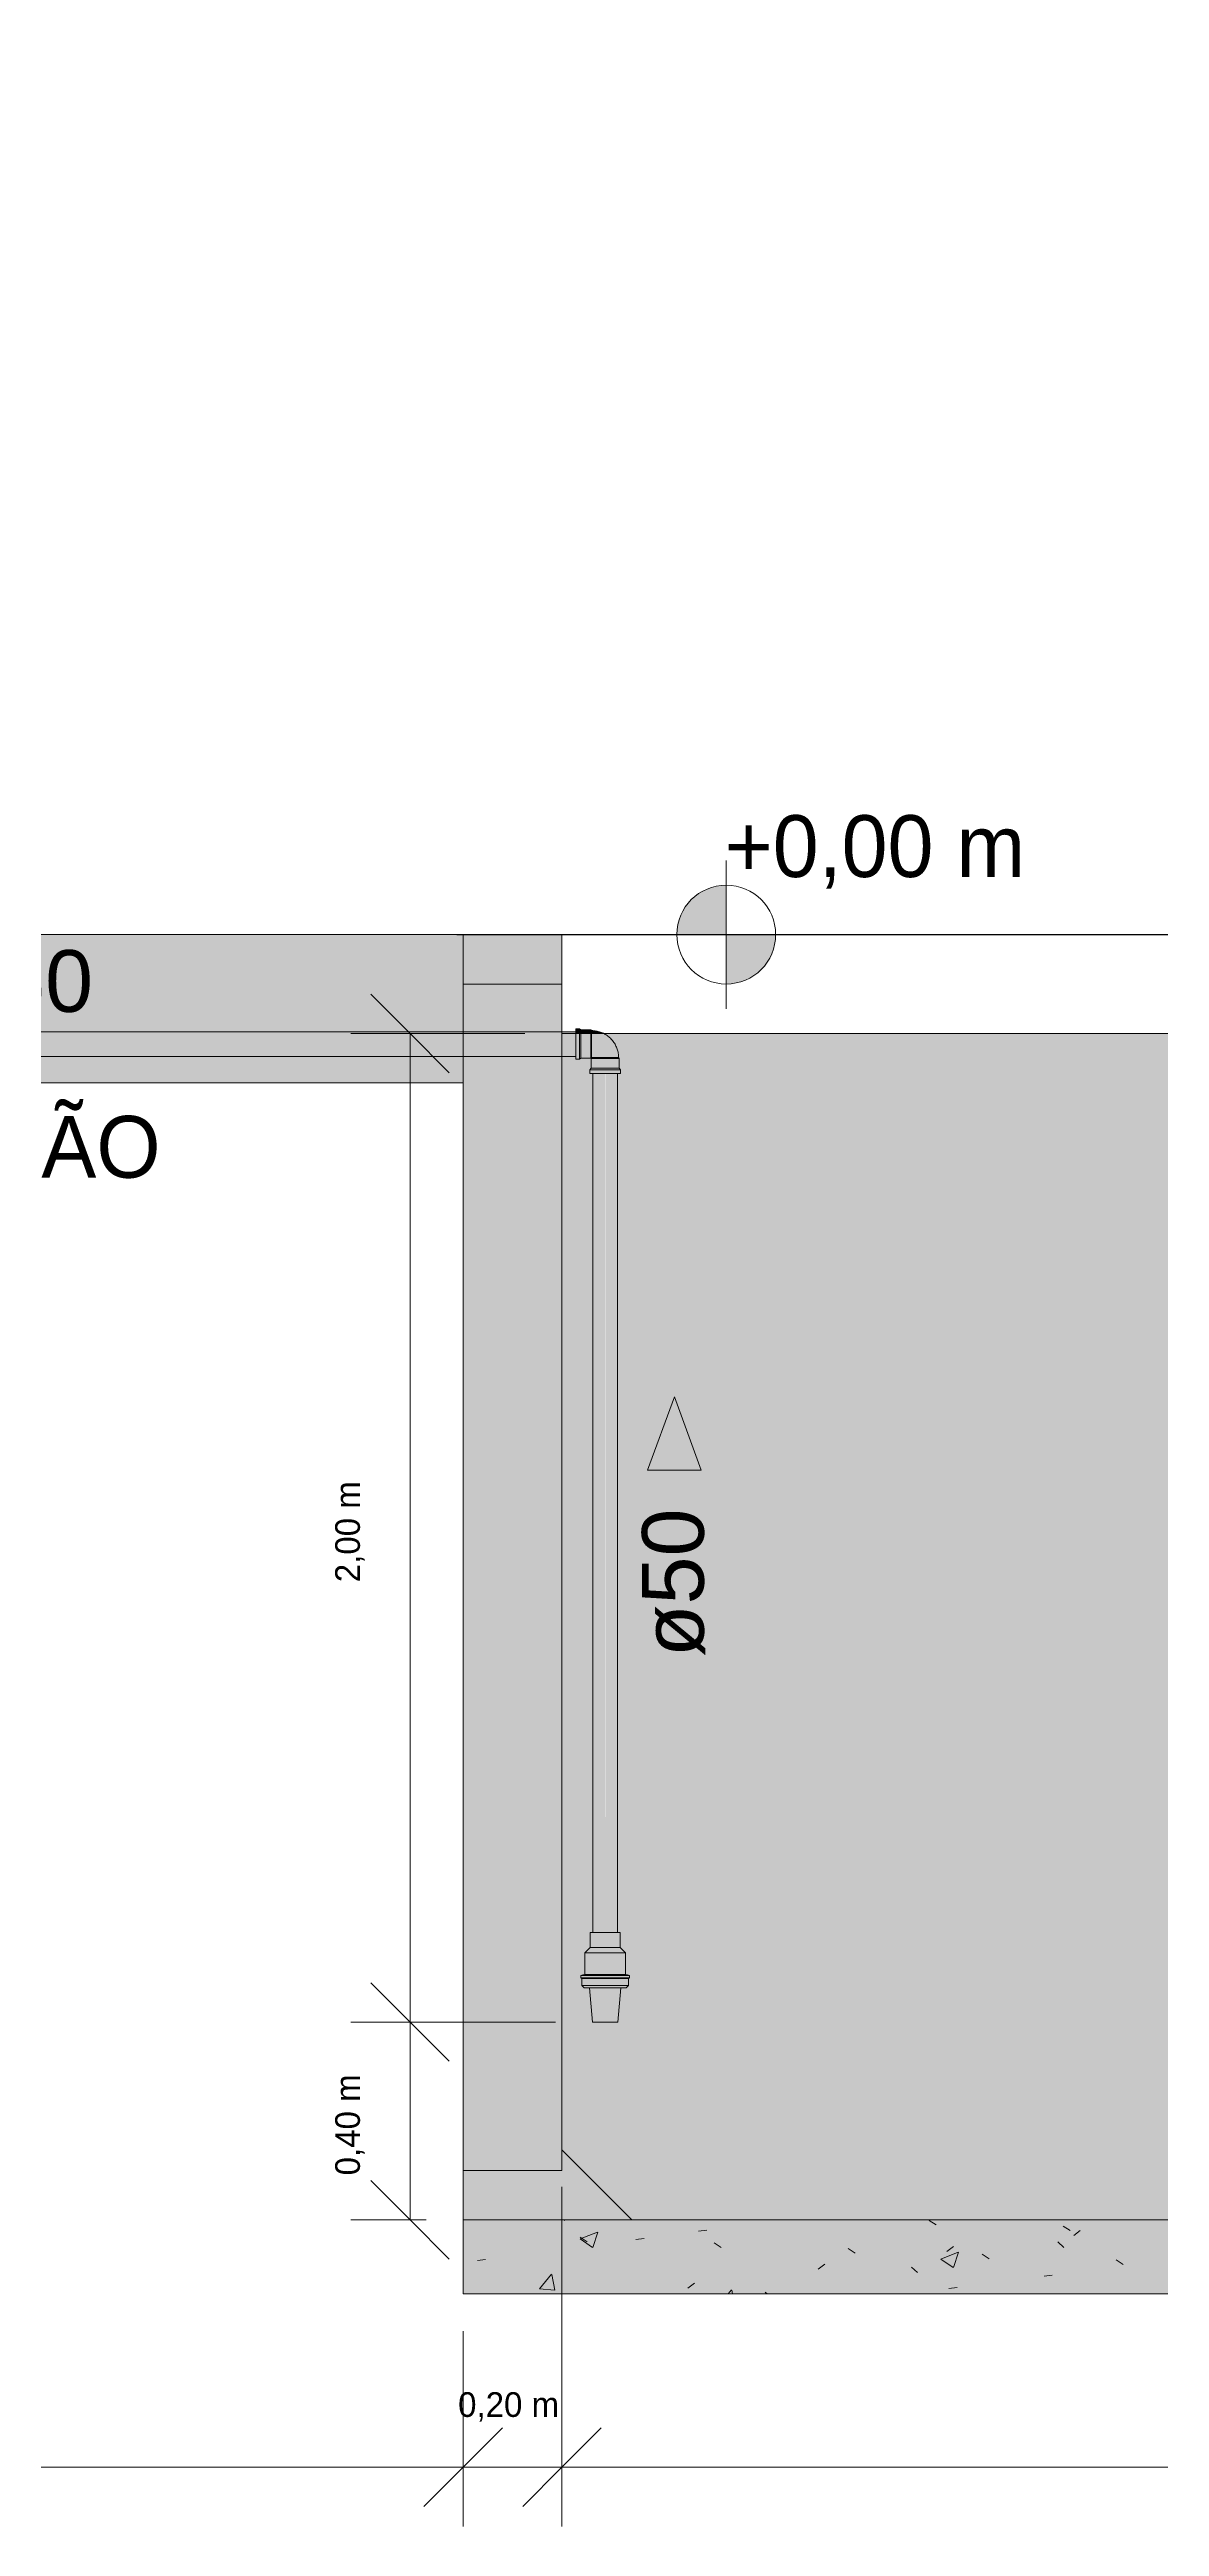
# Model space of a CAD drawing. Header units: metres. Extents: x 147 to 427, y -16 to 162.
# Drawn here: x 187.16 to 189.41, y -3.22 to 1.79 of the extents above; entities that cross this region are included whole.
import ezdxf

# ---------------------------------------------------------------- set-up
doc = ezdxf.new("R2010")
doc.units = ezdxf.units.M
doc.linetypes.add('IMPORT-Dashed _3_', pattern=[0.75, 0.5, -0.25])
for name, color, linetype, lineweight, true_color in [('1053_ARQ_BASE_MATADOURO_dwg', 7, 'Continuous', 5, 0x767676), ('A-FLOR', 7, 'Continuous', 9, 0x007f00), ('A-FLOR-PATT', 7, 'Continuous', 9, 0x007f00)]:
    doc.layers.add(name, color=color, linetype=linetype, lineweight=lineweight, true_color=true_color)
for name, color, linetype, lineweight in [('A-ANNO-DIMS', 7, 'Continuous', 5), ('A-ANNO-DIMS-50', 7, 'Continuous', 5), ('A-COTAS', 7, 'Continuous', 9), ('A-DETL', 7, 'Continuous', 5), ('A-DETL-GENF', 7, 'Continuous', 5), ('A-PAREDE', 7, 'Continuous', 30), ('A-WALL', 7, 'Continuous', 9), ('A_PROJEÇÃO', 7, 'IMPORT-Dashed _3_', 5), ('G-ANNO-DIMS', 7, 'Continuous', 5), ('G-ANNO-TEXT', 7, 'Continuous', 5), ('LISTAGEM_TEXTO', 7, 'Continuous', 5), ('P-PIPE', 7, 'Continuous', 5), ('P-PIPE-IDEN', 7, 'Continuous', 5)]:
    doc.layers.add(name, color=color, linetype=linetype, lineweight=lineweight)
doc.styles.add('Arial_25', font='arial.ttf', dxfattribs={"height": 0.125})
doc.styles.add('Century Gothic', font='GOTHIC.TTF', dxfattribs={"height": 0.05})
doc.styles.add('Century Gothic_3', font='GOTHIC.TTF', dxfattribs={"height": 0.125})
doc.dimstyles.new('Setores_1_mm', dxfattribs={"dimscale": 0.3048, "dimtxt": 0.052208, "dimasz": 0.520833, "dimexe": 0.393701, "dimexo": 0.246063, "dimgap": 0.287073, "dimtad": 1, "dimrnd": 0.01, "dimzin": 0, "dimdsep": 46, "dimtxsty": 'Century Gothic', "dimblk1": 'OBLIQUE', "dimblk2": 'OBLIQUE', "dimsah": 1, "dimcen": 0.09, "dimazin": 0, "dimtfac": 1, "dimtdec": 4, "dimtix": 1, "dimtmove": 0, "dimatfit": 3, "dimfxl": 1, "dimtvp": 1, "dimtolj": 1, "dimtzin": 0, "dimarcsym": 2})
pattern_1 = [(50, (187.6041, 2.196), (0.364365, -0.031877), [0.0381, -0.4191]), (355, (187.6041, 2.196), (-0.070485, 0.382117), [0.03048, -0.33528]), (100.451, (187.6351, 2.193), (0.293886, 0.35023), [0.03238, -0.35618]), (46.184, (187.6041, 2.297), (0.54216, -0.084084), [0.05715, -0.62865]), (96.636, (187.6501, 2.29), (0.474805, 0.494854), [0.04857, -0.53427]), (351.184, (187.6041, 2.297), (0.47481, 0.494846), [0.04572, -0.50292]), (21, (187.6551, 2.272), (0.303226, -0.204528), [0.0381, -0.4191]), (326, (187.6551, 2.272), (0.123607, 0.368379), [0.03048, -0.33528]), (71.451, (187.6811, 2.255), (0.426833, 0.163839), [0.03238, -0.35618]), (37.5, (187.60411, 2.196), (0.0061807, 0.1691082), [0.01676, -0.31445, 0.01676, -0.3236, -0.33655]), (37.5, (187.60411, 2.196), (0.0061807, 0.1691082), [-0.67158, 0.01676, -0.31979]), (7.5, (187.60411, 2.196), (0.1336414, 0.200358), [0.01676, -0.17729, 0.01676, -0.30683, -0.12827]), (7.5, (187.60411, 2.196), (0.1336414, 0.200358), [-0.51765, 0.01676, -0.11151]), (327.5, (187.49111, 2.196), (0.2711816, -0.0114606), [0.01676, -0.11024, 0.01676, -0.37948, -0.52578]), (327.5, (187.49111, 2.196), (0.2711816, -0.0114606), [-0.52324, 0.01676, -0.50902]), (317.5, (187.44011, 2.196), (0.296258, 0.050851), [0.01676, -0.14834, 0.01676, -0.24638, -0.37338]), (317.5, (187.44011, 2.196), (0.296258, 0.050851), [-0.42824, 0.01676, -0.35662])]

# ---------------------------------------------------------------- blocks, each defined once
blk = doc.blocks.new('1053_ARQ_BASE_MATADOURO_dwg_sanitario-4039603-DD')
at = {"layer": 'A_PROJEÇÃO'}
blk.add_line((150.7672, 0), (152.8672, 0), dxfattribs=at)
blk.add_line((150.7672, 0), (152.8672, 0), dxfattribs=at)
at = {"layer": 'LISTAGEM_TEXTO'}
for p, q in [((152.8672, 0), (146.9724, 0)), ((146.9724, 0), (152.8672, 0))]:
    blk.add_line(p, q, dxfattribs=at)
blk = doc.blocks.new('1053_ARQ_BASE_MATADOURO_dwg_PU-Tick-4039619-DD')
at = {"layer": 'A-COTAS'}
for p, q in [((154.2955, 0), (154.4205, 0)), ((154.3893, 0), (154.3268, 0))]:
    blk.add_line(p, q, dxfattribs=at)
blk = doc.blocks.new('1053_ARQ_BASE_MATADOURO_dwg_arq geral tgov-4039641-DD')
at = {"lineweight": 5}
blk.add_line((146.9724, 0), (157.2461, 0), dxfattribs=at)
at = {"layer": 'A-COTAS'}
for p, q in [((146.9724, 0), (152.8047, 0)), ((154.2955, 0), (146.9724, 0)), ((154.1445, 0), (146.9724, 0)), ((152.9297, 0), (156.7341, 0))]:
    blk.add_line(p, q, dxfattribs=at)
at = {"layer": 'A-PAREDE'}
blk.add_line((152.7223, 0), (156.7223, 0), dxfattribs=at)
at = {"layer": 'A_PROJEÇÃO'}
blk.add_line((152.7223, 0), (156.7223, 0), dxfattribs=at)
for name, p in [('1053_ARQ_BASE_MATADOURO_dwg_sanitario-4039603-DD', (0, 0)), ('1053_ARQ_BASE_MATADOURO_dwg_PU-Tick-4039619-DD', (-1.4908, 0))]:
    blk.add_blockref(name, p)
at = {"extrusion": (0, 0, -1)}
blk.add_blockref('1053_ARQ_BASE_MATADOURO_dwg_PU-Tick-4039619-DD', (-307.2252, 0), dxfattribs=at)
blk = doc.blocks.new('1053_ARQ_BASE_MATADOURO_dwg-3625622-DD')
blk.add_blockref('1053_ARQ_BASE_MATADOURO_dwg_arq geral tgov-4039641-DD', (0, 0))
blk = doc.blocks.new('AF_Valvula Pe com Crivo - Soldável - 50 mm-3961919-DD')
at = {"layer": 'P-PIPE'}
for p, q in [((152.9918, -2.0493), (152.9813, -2.0598)), ((152.9918, -2.0189), (152.9918, -2.0493)), ((153.0528, -2.0189), (152.9918, -2.0189)), ((152.9918, -2.0493), (153.0528, -2.0493)), ((153.0528, -2.0493), (153.0528, -2.0189)), ((153.0633, -2.0598), (153.0528, -2.0493)), ((152.9813, -2.1037), (152.9773, -2.1047)), ((152.9813, -2.0598), (152.9813, -2.1037)), ((153.0633, -2.0598), (152.9813, -2.0598)), ((153.0633, -2.1037), (152.9813, -2.1037)), ((153.0633, -2.1037), (153.0633, -2.0598)), ((153.0673, -2.1047), (153.0633, -2.1037)), ((152.9773, -2.1047), (152.9733, -2.1059)), ((152.9733, -2.1059), (152.9733, -2.1103)), ((152.9733, -2.1059), (153.0714, -2.1059)), ((152.9733, -2.1103), (152.9751, -2.1121)), ((153.0714, -2.1103), (152.9733, -2.1103)), ((152.9751, -2.1121), (152.9751, -2.1263)), ((153.0696, -2.1121), (152.9751, -2.1121)), ((152.9751, -2.1263), (152.9797, -2.131)), ((153.0696, -2.1263), (152.9751, -2.1263)), ((153.0673, -2.1047), (152.9773, -2.1047)), ((152.9797, -2.131), (152.9921, -2.131)), ((152.9907, -2.131), (152.9965, -2.2)), ((152.9922, -2.131), (153.0649, -2.131)), ((153.0481, -2.2), (153.054, -2.131)), ((153.0649, -2.131), (153.0696, -2.1263)), ((153.0714, -2.1059), (153.0673, -2.1047)), ((153.0696, -2.1121), (153.0714, -2.1103)), ((153.0696, -2.1263), (153.0696, -2.1121)), ((153.0714, -2.1103), (153.0714, -2.1059)), ((152.9965, -2.2), (153.0481, -2.2))]:
    blk.add_line(p, q, dxfattribs=at)
blk = doc.blocks.new('Joelho 45_90 - Agua Fria_Soldavel - MEP - Tigre - Standard-V81-DD')
at = {"layer": 'P-PIPE', "true_color": 0x69503c}
for points in [[(152.9627, -0.2), (152.9702, -0.1995), (152.9702, -0.1908), (152.9627, -0.1908), (152.9627, -0.1998)], [(152.9732, -0.2), (152.9729, -0.1926), (152.9702, -0.1908), (152.9702, -0.2), (152.9714, -0.2)], [(152.9732, -0.2), (152.9932, -0.1998), (152.9932, -0.1929), (152.9732, -0.1929), (152.9732, -0.1998)], [(152.9949, -0.2), (152.9944, -0.1939), (152.9932, -0.1929), (152.9932, -0.2), (152.9942, -0.2)], [(153.0166, -0.2), (153.0174, -0.1995), (153.0141, -0.198), (153.0077, -0.1967), (152.9996, -0.1953), (152.9949, -0.1946), (152.9949, -0.2), (153.0164, -0.2)]]:
    blk.add_hatch(color=27, dxfattribs=at).paths.add_polyline_path(points)
at = {"layer": 'P-PIPE'}
for p, q in [((152.9702, -0.1908), (152.9627, -0.1908)), ((152.9627, -0.1908), (152.9627, -0.2523)), ((152.9732, -0.1929), (152.9702, -0.1908)), ((152.9702, -0.1908), (152.9702, -0.2523)), ((152.9932, -0.1929), (152.9732, -0.1929)), ((152.9732, -0.1929), (152.9732, -0.2502)), ((152.9932, -0.1929), (152.9932, -0.2502)), ((152.9949, -0.1944), (152.9932, -0.1929)), ((152.9932, -0.2502), (152.9932, -0.1929)), ((152.9949, -0.2487), (152.9949, -0.1944)), ((152.9949, -0.1944), (152.9949, -0.2487)), ((152.9702, -0.2523), (152.9732, -0.2502)), ((152.9732, -0.2502), (152.9932, -0.2502)), ((152.9932, -0.2502), (152.9949, -0.2487)), ((152.9952, -0.2489), (152.9937, -0.2506)), ((153.0495, -0.2489), (152.9952, -0.2489)), ((152.9952, -0.2489), (153.0495, -0.2489)), ((153.051, -0.2506), (153.0495, -0.2489)), ((152.9627, -0.2523), (152.9702, -0.2523)), ((152.9937, -0.2706), (152.9916, -0.2736)), ((152.9916, -0.2736), (152.9916, -0.2811)), ((153.0531, -0.2736), (152.9916, -0.2736)), ((152.9916, -0.2811), (153.0531, -0.2811)), ((152.9937, -0.2506), (153.051, -0.2506)), ((152.9937, -0.2506), (152.9937, -0.2706)), ((153.051, -0.2506), (152.9937, -0.2506)), ((153.051, -0.2706), (152.9937, -0.2706)), ((153.051, -0.2706), (153.051, -0.2506)), ((153.0531, -0.2736), (153.051, -0.2706)), ((153.0531, -0.2811), (153.0531, -0.2736))]:
    blk.add_line(p, q, dxfattribs=at)
at = {"layer": 'P-PIPE', "flags": 128}
for points in [[(153.0495, -0.2489), (153.0494, -0.2467), (153.0493, -0.2445), (153.0491, -0.2424), (153.0488, -0.2402), (153.0484, -0.2381), (153.0479, -0.2359), (153.0474, -0.2338), (153.0467, -0.2317), (153.046, -0.2297), (153.0452, -0.2277), (153.0443, -0.2257), (153.0433, -0.2237), (153.0423, -0.2218), (153.0412, -0.2199), (153.04, -0.2181), (153.0387, -0.2163), (153.0374, -0.2146), (153.036, -0.2129), (153.0345, -0.2113), (153.0329, -0.2098), (153.0313, -0.2083), (153.0297, -0.2069), (153.028, -0.2055), (153.0262, -0.2042), (153.0244, -0.203), (153.0226, -0.2019), (153.0207, -0.2008), (153.0187, -0.1998), (153.0167, -0.1989), (153.0147, -0.1981), (153.0127, -0.1973), (153.0106, -0.1966), (153.0085, -0.1961), (153.0064, -0.1956), (153.0042, -0.1951), (153.0021, -0.1948), (152.9999, -0.1946), (152.9977, -0.1944), (152.9955, -0.1944), (152.9949, -0.1944)], [(152.9949, -0.2487), (152.9949, -0.2487), (152.995, -0.2487), (152.995, -0.2487), (152.995, -0.2487), (152.995, -0.2487), (152.995, -0.2487), (152.995, -0.2487), (152.995, -0.2487), (152.995, -0.2487), (152.995, -0.2487), (152.995, -0.2487), (152.9951, -0.2487), (152.9951, -0.2487), (152.9951, -0.2487), (152.9951, -0.2487), (152.9951, -0.2487), (152.9951, -0.2487), (152.9951, -0.2487), (152.9951, -0.2487), (152.9951, -0.2487), (152.9951, -0.2487), (152.9951, -0.2487), (152.9951, -0.2487), (152.9951, -0.2488), (152.9951, -0.2488), (152.9952, -0.2488), (152.9952, -0.2488), (152.9952, -0.2488), (152.9952, -0.2488), (152.9952, -0.2488), (152.9952, -0.2488), (152.9952, -0.2488), (152.9952, -0.2488), (152.9952, -0.2488), (152.9952, -0.2489), (152.9952, -0.2489), (152.9952, -0.2489), (152.9952, -0.2489), (152.9952, -0.2489), (152.9952, -0.2489)]]:
    blk.add_lwpolyline(points, dxfattribs=at)
blk = doc.blocks.new('Elevações de ponto - Padrão-77235-DD')
at = {"layer": 'G-ANNO-DIMS', "true_color": 0xff0000}
h = blk.add_hatch(color=1, dxfattribs=at)
edge = h.paths.add_edge_path()
edge.add_line((153.2675, 0), (153.1675, 0))
edge.add_arc((153.2675, 0), 0.1, 90, 180, ccw=False)
edge.add_line((153.2675, 0.1), (153.2675, 0))
h = blk.add_hatch(color=1, dxfattribs=at)
edge = h.paths.add_edge_path()
edge.add_line((153.2675, 0), (153.3675, 0))
edge.add_arc((153.2675, 0), 0.1, -90, 0, ccw=False)
edge.add_line((153.2675, -0.1), (153.2675, 0))
at = {"layer": 'G-ANNO-DIMS'}
for p, q in [((153.2675, -0.15), (153.2675, 0.15)), ((153.1175, 0), (153.9675, 0))]:
    blk.add_line(p, q, dxfattribs=at)
blk.add_circle((153.2675, 0), 0.1, dxfattribs=at)
blk = doc.blocks.new('DIMBLOCK50-DD')
at = {"layer": 'A-ANNO-DIMS-50', "lineweight": 25}
for p, q in [((187.8946, -0.2), (187.8152, -0.1206)), ((187.8946, -0.2), (187.974, -0.2794)), ((187.8946, -2.2), (187.8152, -2.1206)), ((187.8946, -2.2), (187.974, -2.2794))]:
    blk.add_line(p, q, dxfattribs=at)
at = {"layer": 'A-ANNO-DIMS-50'}
for p, q in [((187.8946, -0.2), (187.7746, -0.2)), ((187.8946, -0.2), (187.8946, -2.2)), ((187.8946, -0.2), (188.127, -0.2)), ((187.8946, -2.2), (187.7746, -2.2)), ((187.8946, -2.2), (188.1887, -2.2))]:
    blk.add_line(p, q, dxfattribs=at)
at = {"layer": 'A-ANNO-DIMS-50', "color": 0, "insert": (187.743, -1.3102), "char_height": 0.05, "width": 0.264523, "attachment_point": 1, "rotation": 90, "line_spacing_factor": 0.984502, "style": 'Century Gothic'}
blk.add_mtext('2,00 m', dxfattribs=at)
blk = doc.blocks.new('_Oblique')
at = {"color": 0, "linetype": 'ByBlock', "lineweight": -2}
blk.add_line((-0.5, -0.5), (0.5, 0.5), dxfattribs=at)
blk = doc.blocks.new('DIMBLOCK51-DD')
at = {"layer": 'A-ANNO-DIMS-50', "lineweight": 25}
for p, q in [((187.8946, -2.2), (187.8152, -2.1206)), ((187.8946, -2.2), (187.974, -2.2794)), ((187.8946, -2.6), (187.8152, -2.5206)), ((187.8946, -2.6), (187.974, -2.6794))]:
    blk.add_line(p, q, dxfattribs=at)
at = {"layer": 'A-ANNO-DIMS-50'}
for p, q in [((187.8946, -2.2), (187.7746, -2.2)), ((187.8946, -2.2), (187.8946, -2.6)), ((187.8946, -2.2), (188.1887, -2.2)), ((187.8946, -2.6), (187.7746, -2.6)), ((187.8946, -2.6), (187.927, -2.6))]:
    blk.add_line(p, q, dxfattribs=at)
at = {"layer": 'A-ANNO-DIMS-50', "color": 0, "insert": (187.743, -2.5102), "char_height": 0.05, "width": 0.264523, "attachment_point": 1, "rotation": 90, "line_spacing_factor": 0.984502, "style": 'Century Gothic'}
blk.add_mtext('0,40 m', dxfattribs=at)
blk = doc.blocks.new('Anotacao_Tuboseta - Fluxo 1-2612753-DD')
at = {"layer": 'P-PIPE-IDEN'}
blk.add_hatch(color=256, dxfattribs=at).paths.add_polyline_path([(153.2166, -1.0835), (153.1084, -1.0835), (153.1625, -0.9349)])
for p, q in [((153.1625, -0.9349), (153.1084, -1.0835)), ((153.2166, -1.0835), (153.1625, -0.9349)), ((153.1084, -1.0835), (153.2166, -1.0835))]:
    blk.add_line(p, q, dxfattribs=at)
blk = doc.blocks.new('DIMBLOCK53-DD')
at = {"layer": 'A-ANNO-DIMS-50'}
for p, q in [((188.202, -3.1004), (188.202, -2.5336)), ((188.002, -3.1004), (188.002, -2.825)), ((188.002, -3.1004), (188.202, -3.1004)), ((188.002, -3.1004), (188.002, -3.2204)), ((188.202, -3.1004), (188.202, -3.2204))]:
    blk.add_line(p, q, dxfattribs=at)
at = {"layer": 'A-ANNO-DIMS-50', "lineweight": 25}
for p, q in [((188.002, -3.1004), (188.0814, -3.021)), ((188.202, -3.1004), (188.2814, -3.021)), ((188.002, -3.1004), (187.9226, -3.1798)), ((188.202, -3.1004), (188.1226, -3.1798))]:
    blk.add_line(p, q, dxfattribs=at)
at = {"layer": 'A-ANNO-DIMS-50', "color": 0, "insert": (187.9918, -2.9488), "char_height": 0.05, "width": 0.264523, "attachment_point": 1, "line_spacing_factor": 0.984502, "style": 'Century Gothic'}
blk.add_mtext('0,20 m', dxfattribs=at)
blk = doc.blocks.new('DIMBLOCK54-DD')
at = {"layer": 'A-ANNO-DIMS-50'}
for p, q in [((188.202, -3.1004), (188.202, -2.5336)), ((191.802, -3.1004), (191.802, -2.5336)), ((188.202, -3.1004), (191.802, -3.1004)), ((188.202, -3.1004), (188.202, -3.2204)), ((191.802, -3.1004), (191.802, -3.2204))]:
    blk.add_line(p, q, dxfattribs=at)
at = {"layer": 'A-ANNO-DIMS-50', "lineweight": 25}
for p, q in [((188.202, -3.1004), (188.2814, -3.021)), ((191.802, -3.1004), (191.8814, -3.021)), ((188.202, -3.1004), (188.1226, -3.1798)), ((191.802, -3.1004), (191.7226, -3.1798))]:
    blk.add_line(p, q, dxfattribs=at)
at = {"layer": 'A-ANNO-DIMS-50', "color": 0, "insert": (189.8918, -2.9488), "char_height": 0.05, "width": 0.264523, "attachment_point": 1, "line_spacing_factor": 0.984502, "style": 'Century Gothic'}
blk.add_mtext('3,60 m', dxfattribs=at)
blk = doc.blocks.new('DIMBLOCK72-DD')
at = {"layer": 'A-ANNO-DIMS-50'}
for p, q in [((185.9224, -3.1004), (185.9224, -0.075)), ((188.002, -3.1004), (188.002, -2.825)), ((185.9224, -3.1004), (188.002, -3.1004)), ((185.9224, -3.1004), (185.9224, -3.2204)), ((188.002, -3.1004), (188.002, -3.2204))]:
    blk.add_line(p, q, dxfattribs=at)
at = {"layer": 'A-ANNO-DIMS-50', "lineweight": 25}
for p, q in [((185.9224, -3.1004), (186.0017, -3.021)), ((188.002, -3.1004), (188.0814, -3.021)), ((185.9224, -3.1004), (185.843, -3.1798)), ((188.002, -3.1004), (187.9226, -3.1798))]:
    blk.add_line(p, q, dxfattribs=at)
at = {"layer": 'A-ANNO-DIMS-50', "color": 0, "insert": (186.852, -2.9488), "char_height": 0.05, "width": 0.264523, "attachment_point": 1, "line_spacing_factor": 0.984502, "style": 'Century Gothic'}
blk.add_mtext('2,08 m', dxfattribs=at)

msp = doc.modelspace()

# ---------------------------------------------------------------- hatches: boundary and pattern name
at = {"layer": 'A-DETL-GENF', "true_color": 0x808080}
h = msp.add_hatch(dxfattribs=at)
h.set_pattern_fill('FP_3', color=8, style=0, pattern_type=2)
h.set_pattern_definition(pattern_1)
h.paths.add_polyline_path([(188.0185, -2.6), (188.3434, -2.6), (188.202, -2.4586), (188.202, -2.5), (188.002, -2.5), (188.002, -2.6)])
h.paths.add_polyline_path([(191.8991, -2.6), (192.002, -2.6), (192.002, -2.5), (191.802, -2.5), (191.802, -2.4586), (191.6606, -2.6), (191.802, -2.6)])
h.paths.add_polyline_path([(182.7224, 0), (182.9224, 0), (182.9224, 3.45), (182.7224, 3.45), (182.7224, 0.834)])
h.paths.add_polyline_path([(185.7224, 0), (185.9156, 0), (185.9156, 0.1345), (185.9098, 0.1345), (185.9098, 0.142), (185.9119, 0.145), (185.9123, 0.1655), (185.9134, 0.1667), (185.9139, 0.1672), (185.9132, 0.1672), (185.9127, 0.1665), (185.9115, 0.1655), (185.8911, 0.1652), (185.8885, 0.1634), (185.881, 0.1634), (185.881, 0.1691), (185.7224, 0.1691)])
h.paths.add_polyline_path([(185.8756, 0.2191), (185.881, 0.2191), (185.881, 0.2249), (185.8885, 0.2249), (185.8915, 0.2228), (185.9115, 0.2228), (185.9132, 0.2213), (185.9224, 0.2199), (185.9224, 3.5557), (185.7224, 3.5557), (185.7224, 3.55), (185.9098, 3.55), (185.9098, 3.45), (185.7224, 3.45), (185.7224, 0.2191), (185.8513, 0.2191)])
h.paths.add_polyline_path([(182.9192, 3.55), (182.9224, 3.55), (182.9224, 4.75), (182.7224, 4.75), (182.7224, 3.55), (182.916, 3.55)])
h.paths.add_polyline_path([(185.7711, 3.6057), (185.9224, 3.6057), (185.9224, 4.75), (185.7224, 4.75), (185.7224, 3.6057), (185.7323, 3.6057)])
h.paths.add_polyline_path([(182.9224, 4.9), (183.0138, 4.9), (182.8724, 5.0414), (182.8724, 4.9), (182.8966, 4.9)])
h.paths.add_polyline_path([(185.631, 4.9), (185.7724, 4.9), (185.7724, 5.0414), (185.7224, 4.9914)])
h.paths.add_polyline_path([(185.916, 6.5), (185.9224, 6.5), (185.9224, 6.6), (185.9098, 6.6), (185.9098, 6.5), (185.9128, 6.5)])
h = msp.add_hatch(dxfattribs=at)
h.set_pattern_fill('FP_3', color=8, style=0, pattern_type=2)
h.set_pattern_definition(pattern_1)
h.paths.add_polyline_path([(188.002, -2.5), (188.202, -2.5), (188.202, -0.2465), (188.002, -0.2465), (188.002, -2.4586)])
h.paths.add_polyline_path([(192.002, -2.5), (192.002, -0.1), (191.802, -0.1), (191.802, -2.5), (191.8304, -2.5)])
h.paths.add_polyline_path([(188.202, -0.1965), (188.202, -0.1), (188.002, -0.1), (188.002, -0.1965), (188.179, -0.1965)])
h.paths.add_polyline_path([(182.8709, 4.9), (182.8709, 6.325), (182.7224, 6.325), (182.7224, 4.9), (182.8303, 4.9)])
h.paths.add_polyline_path([(185.9224, 4.9), (185.9224, 6.2717), (185.9197, 6.2714), (185.9173, 6.2697), (185.9098, 6.2697), (185.9098, 6.275), (185.7739, 6.275), (185.7739, 4.9), (185.8144, 4.9)])
h.paths.add_polyline_path([(185.9049, 6.325), (185.9098, 6.325), (185.9098, 6.3308), (185.9182, 6.3297), (185.9203, 6.3282), (185.9224, 6.3287), (185.9224, 6.5), (185.7739, 6.4999), (185.7739, 6.325), (185.9031, 6.325)])
h.paths.add_polyline_path([(182.744, 6.375), (182.8709, 6.375), (182.8709, 6.5), (182.7224, 6.5), (182.7224, 6.375), (182.7367, 6.375)])
h = msp.add_hatch(dxfattribs=at)
h.set_pattern_fill('FP_3', color=8, style=0, pattern_type=2)
h.set_pattern_definition(pattern_1)
h.paths.add_polyline_path([(188.6606, -2.75), (192.002, -2.75), (192.002, -2.6), (188.002, -2.6), (188.002, -2.75), (188.3434, -2.75)])
h.paths.add_polyline_path([(183.925, 4.75), (183.9848, 4.75), (183.9848, 4.9), (182.7224, 4.9), (182.7224, 4.75), (183.8448, 4.75)])
h.paths.add_polyline_path([(184.0448, 4.75), (184.2848, 4.75), (184.2848, 4.9), (184.0348, 4.9), (184.0348, 4.75), (184.0376, 4.75)])
h.paths.add_polyline_path([(184.3654, 4.75), (184.5848, 4.75), (184.5848, 4.9), (184.3348, 4.9), (184.3348, 4.75), (184.3648, 4.75)])
h.paths.add_polyline_path([(184.6434, 4.75), (185.4359, 4.75), (185.4359, 4.9), (184.6348, 4.9), (184.6348, 4.75), (184.6376, 4.75)])
h.paths.add_polyline_path([(185.5303, 4.75), (185.9224, 4.75), (185.9224, 4.9), (185.4859, 4.9), (185.4859, 4.75), (185.5244, 4.75)])
at = {"layer": 'A-DETL-GENF', "true_color": 0xbfdfff}
h = msp.add_hatch(color=254, dxfattribs=at)
h.paths.add_polyline_path([(188.3292, -2.1037), (188.3292, -2.104), (188.3305, -2.1042)])
h.paths.add_polyline_path([(188.3305, -2.1037), (188.3313, -2.1042), (188.3313, -2.104)])
h.paths.add_polyline_path([(191.6606, -2.6), (191.802, -2.4586), (191.802, -0.2), (188.2858, -0.2004), (188.3006, -0.2103), (188.3077, -0.2207), (188.3106, -0.2252), (188.3129, -0.2297), (188.3143, -0.2362), (188.3157, -0.2442), (188.3172, -0.2496), (188.3181, -0.2506), (188.3183, -0.271), (188.3202, -0.2736), (188.3202, -0.2811), (188.3145, -0.2811), (188.3145, -2.0189), (188.3199, -2.0189), (188.3199, -2.0493), (188.3305, -2.0598), (188.3305, -2.1037), (188.3385, -2.1059), (188.3385, -2.1103), (188.3367, -2.1121), (188.3367, -2.1263), (188.332, -2.131), (188.3211, -2.131), (188.3152, -2.2), (188.2637, -2.2), (188.2578, -2.131), (188.2469, -2.131), (188.2422, -2.1263), (188.2422, -2.1121), (188.2404, -2.1103), (188.2404, -2.1059), (188.2485, -2.1037), (188.2485, -2.0598), (188.259, -2.0493), (188.2592, -2.0189), (188.2645, -2.0189), (188.2645, -0.2811), (188.2587, -0.2811), (188.2593, -0.2728), (188.2608, -0.2706), (188.2612, -0.2502), (188.2625, -0.2489), (188.2632, -0.2489), (188.2621, -0.2477), (188.2618, -0.2489), (188.2604, -0.2502), (188.24, -0.2504), (188.2374, -0.2523), (188.2299, -0.2523), (188.2299, -0.2465), (188.202, -0.2465), (188.202, -2.4586), (188.3434, -2.6), (189.9448, -2.6)])
h = msp.add_hatch(color=254, dxfattribs=at)
h.paths.add_polyline_path([(188.2671, -2.2), (188.3152, -2.2), (188.3211, -2.131), (188.332, -2.131), (188.3367, -2.1263), (188.337, -2.1118), (188.3385, -2.1103), (188.3385, -2.1059), (188.3305, -2.1037), (188.3305, -2.0598), (188.3199, -2.0493), (188.3199, -2.0189), (188.259, -2.0189), (188.259, -2.0493), (188.2485, -2.0598), (188.2485, -2.1037), (188.2404, -2.1059), (188.2404, -2.1103), (188.2422, -2.1121), (188.2422, -2.1263), (188.2469, -2.131), (188.2578, -2.131), (188.2637, -2.2), (188.2645, -2.2)])
h.paths.add_polyline_path([(188.3033, -2.1037), (188.3033, -2.1037), (188.3033, -2.1003)])
h.paths.add_polyline_path([(188.2299, -0.2369), (188.2299, -0.2369), (188.2314, -0.2358)])
h.paths.add_polyline_path([(188.2592, -0.2811), (188.3202, -0.2811), (188.3196, -0.2728), (188.3181, -0.2706), (188.3181, -0.2506), (188.3164, -0.248), (188.312, -0.2274), (188.3065, -0.2182), (188.3054, -0.2165), (188.2994, -0.2096), (188.2963, -0.2072), (188.2914, -0.2039), (188.2857, -0.2004), (188.2846, -0.2), (188.2299, -0.2), (188.2299, -0.2523), (188.2374, -0.2523), (188.2404, -0.2502), (188.2608, -0.2498), (188.2621, -0.2487), (188.2625, -0.2482), (188.2625, -0.2489), (188.2618, -0.2494), (188.2608, -0.2506), (188.2606, -0.271), (188.2587, -0.2736), (188.2587, -0.2811)])
at = {"layer": 'A-FLOR', "true_color": 0x80838b}
h = msp.add_hatch(color=252, dxfattribs=at)
h.paths.add_polyline_path([(184.0392, -0.3), (184.2791, -0.3), (184.2801, -0.292), (184.2827, -0.2843), (184.2822, -0.272), (184.2812, -0.2709), (184.2812, -0.2503), (184.2795, -0.2479), (184.2795, -0.2404), (184.2848, -0.2404), (184.2848, 0), (184.0348, 0), (184.0348, -0.2505), (184.037, -0.2508), (184.0395, -0.252), (184.0407, -0.254), (184.0359, -0.2575), (184.0363, -0.2696), (184.0372, -0.2696), (184.0372, -0.2875), (184.0392, -0.2907), (184.0392, -0.2984)])
h.paths.add_polyline_path([(183.9804, -0.3), (183.9805, -0.2903), (183.9826, -0.2866), (183.9824, -0.2728), (183.9827, -0.2696), (183.9838, -0.2696), (183.9834, -0.2573), (183.98, -0.2557), (183.9789, -0.254), (183.9804, -0.2514), (183.9848, -0.2497), (183.9848, 0), (182.7098, 0), (182.7098, -0.3), (183.9797, -0.3)])
h.paths.add_polyline_path([(184.6392, -0.3), (188.002, -0.3), (188.002, -0.2465), (186.0734, -0.2465), (186.0734, -0.2523), (186.0659, -0.2523), (186.0629, -0.2502), (186.037, -0.2502), (186.0351, -0.2486), (186.0183, -0.2465), (186.0115, -0.2456), (185.9963, -0.2421), (185.9777, -0.2331), (185.9637, -0.2254), (185.9363, -0.1976), (185.9235, -0.1734), (185.9194, -0.1644), (185.9155, -0.1435), (185.9137, -0.1282), (185.9128, -0.126), (185.9119, -0.1251), (185.9117, -0.0988), (185.9098, -0.0962), (185.9098, -0.0887), (185.9156, -0.0887), (185.9156, 0), (184.6348, 0), (184.6348, -0.2505), (184.637, -0.2508), (184.6395, -0.252), (184.6407, -0.254), (184.6359, -0.2575), (184.6363, -0.2696), (184.6372, -0.2696), (184.6372, -0.2875), (184.6392, -0.2907), (184.6392, -0.2984)])
h.paths.add_polyline_path([(184.5804, -0.3), (184.5805, -0.2903), (184.5826, -0.2866), (184.5824, -0.2728), (184.5827, -0.2696), (184.5838, -0.2696), (184.5834, -0.2573), (184.58, -0.2557), (184.5789, -0.254), (184.5804, -0.2514), (184.5848, -0.2497), (184.5848, 0), (184.3348, 0), (184.3348, -0.2404), (184.3406, -0.2404), (184.3395, -0.2487), (184.338, -0.2509), (184.338, -0.2714), (184.337, -0.2728), (184.3375, -0.2871), (184.3395, -0.292), (184.3406, -0.3), (184.5797, -0.3)])
h.paths.add_polyline_path([(186.0921, -0.1965), (188.002, -0.1965), (188.002, 0), (185.9656, 0), (185.9656, -0.0887), (185.9713, -0.0887), (185.9713, -0.0962), (185.9692, -0.0992), (185.9692, -0.1251), (185.9677, -0.1268), (185.9729, -0.1527), (185.988, -0.1746), (185.9914, -0.1771), (186.0104, -0.1894), (186.0353, -0.1944), (186.037, -0.1929), (186.0633, -0.1926), (186.0659, -0.1908), (186.0734, -0.1908), (186.0734, -0.1965)])
at = {"layer": 'A-FLOR-PATT', "lineweight": 5, "true_color": 0xaaaaaa}
h = msp.add_hatch(dxfattribs=at)
h.set_pattern_fill('FP_3', color=253, style=0, pattern_type=2)
h.set_pattern_definition(pattern_1)
h.paths.add_polyline_path([(188.6606, -2.75), (192.002, -2.75), (192.002, -2.6), (188.002, -2.6), (188.002, -2.75), (188.3434, -2.75)])
at = {"layer": 'A-WALL', "true_color": 0x787878}
msp.add_hatch(color=8, dxfattribs=at).paths.add_polyline_path([(188.179, -0.1), (188.202, -0.1), (188.202, 0), (188.002, 0), (188.002, -0.1), (188.0185, -0.1)])
at = {"layer": 'P-PIPE', "true_color": 0x00ffff}
for points in [[(188.2299, -0.2215), (188.2299, -0.1965), (186.0734, -0.1971), (186.0734, -0.2215), (188.2191, -0.2215)], [(186.0734, -0.2465), (188.2299, -0.2459), (188.2299, -0.2215), (186.0734, -0.2216), (186.0734, -0.2459)], [(188.2645, -2.0189), (188.2895, -2.0189), (188.2893, -0.2811), (188.2645, -0.2811), (188.2645, -1.9903)], [(188.296, -2.0189), (188.3145, -2.0189), (188.3144, -0.2811), (188.2895, -0.2811), (188.2896, -2.0189), (188.2959, -2.0189)]]:
    msp.add_hatch(color=4, dxfattribs=at).paths.add_polyline_path(points)

# ---------------------------------------------------------------- linework, layer by layer
at = {"layer": 'A-DETL'}
for p, q in [((188.202, -0.1), (188.002, -0.1)), ((188.002, -0.1), (188.002, -2.75)), ((188.202, -2.4586), (188.202, -0.1)), ((191.802, -0.2), (188.202, -0.2)), ((188.202, -0.2), (188.202, -2.4586)), ((188.202, -2.4586), (188.3434, -2.6)), ((188.3434, -2.6), (188.202, -2.4586)), ((188.3434, -2.6), (188.202, -2.4586)), ((188.3434, -2.6), (191.6606, -2.6)), ((191.6606, -2.6), (188.3434, -2.6)), ((188.002, -2.75), (192.002, -2.75))]:
    msp.add_line(p, q, dxfattribs=at)
at = {"layer": 'A-FLOR', "color": 9, "true_color": 0xaad4aa}
for p, q in [((188.002, 0), (182.7098, 0)), ((188.002, -0.3), (188.002, 0)), ((182.7098, -0.3), (188.002, -0.3)), ((192.002, -2.6), (188.002, -2.6)), ((188.002, -2.6), (188.002, -2.75)), ((188.002, -2.75), (192.002, -2.75))]:
    msp.add_line(p, q, dxfattribs=at)
at = {"layer": 'A-WALL', "color": 253, "true_color": 0xaaaaaa}
for p, q in [((188.202, 0), (188.002, 0)), ((188.202, -2.5), (188.202, 0)), ((188.002, -0.3), (188.002, -2.5)), ((188.002, -2.5), (188.202, -2.5))]:
    msp.add_line(p, q, dxfattribs=at)
at = {"layer": 'G-ANNO-DIMS'}
msp.add_line((191.4491, 0), (188.5346, 0), dxfattribs=at)
at = {"layer": 'P-PIPE'}
for p, q in [((188.2299, -0.1965), (186.0734, -0.1965)), ((186.0734, -0.2465), (188.2299, -0.2465)), ((188.2645, -0.2811), (188.2645, -2.0189)), ((188.3145, -2.0189), (188.3145, -0.2811))]:
    msp.add_line(p, q, dxfattribs=at)

# ---------------------------------------------------------------- block references
at = {"layer": '1053_ARQ_BASE_MATADOURO_dwg', "color": 7}
msp.add_blockref('1053_ARQ_BASE_MATADOURO_dwg-3625622-DD', (35.2671, 0), dxfattribs=at)
at = {"layer": 'G-ANNO-DIMS', "color": 1, "true_color": 0xff0000}
msp.add_blockref('Elevações de ponto - Padrão-77235-DD', (35.2671, 0), dxfattribs=at)
at = {"layer": 'P-PIPE'}
for name in ['Joelho 45_90 - Agua Fria_Soldavel - MEP - Tigre - Standard-V81-DD', 'AF_Valvula Pe com Crivo - Soldável - 50 mm-3961919-DD']:
    msp.add_blockref(name, (35.2671, 0), dxfattribs=at)
at = {"layer": 'P-PIPE-IDEN'}
msp.add_blockref('Anotacao_Tuboseta - Fluxo 1-2612753-DD', (35.2671, 0), dxfattribs=at)

# ---------------------------------------------------------------- texts
at = {"layer": 'G-ANNO-DIMS', "insert": (188.5311, 0.2414), "char_height": 0.125, "width": 0.770549, "attachment_point": 1, "line_spacing_factor": 0.984502, "style": 'Century Gothic_3'}
msp.add_mtext('+0,00 m', dxfattribs=at)
at = {"layer": 'P-PIPE-IDEN', "insert": (186.952, -0.0314), "char_height": 0.125, "width": 0.360759, "attachment_point": 1, "style": 'Arial_25'}
msp.add_mtext('ø50', dxfattribs=at)
at = {"layer": 'P-PIPE-IDEN', "insert": (188.3641, -1.4619), "char_height": 0.125, "width": 0.360759, "attachment_point": 1, "rotation": 90, "style": 'Arial_25'}
msp.add_mtext('ø50', dxfattribs=at)

# ---------------------------------------------------------------- dimensions: what is measured, and where the dimension line sits
at = {"layer": 'A-ANNO-DIMS'}
for base, p1, p2, override, picture, middle in [((187.8946, -2.2), (188.202, -0.2), (188.2637, -2.2), {"dimpost": '<>', "dimfxl": 2.00095}, 'DIMBLOCK50-DD', (187.7808, -1.2)), ((187.8946, -2.6), (188.2637, -2.2), (188.002, -2.6), {"dimpost": '<>', "dimfxl": 0.477985}, 'DIMBLOCK51-DD', (187.7808, -2.4))]:
    dim = msp.add_linear_dim(base=base, p1=p1, p2=p2, angle=90, dimstyle='Setores_1_mm', override=override, dxfattribs=at)
    dim.commit()
    dim.dimension.update_dxf_attribs({"geometry": picture, "text_midpoint": middle})
for base, p1, p2, override, picture, middle in [((188.202, -3.1004), (188.002, -2.75), (188.202, -2.4586), {"dimpost": '<>', "dimfxl": 0.353449}, 'DIMBLOCK53-DD', (188.102, -2.9866)), ((191.802, -3.1004), (188.202, -2.4586), (191.802, -2.4586), {"dimpost": '<>', "dimfxl": 3.6}, 'DIMBLOCK54-DD', (190.002, -2.9866))]:
    dim = msp.add_linear_dim(base=base, p1=p1, p2=p2, dimstyle='Setores_1_mm', override=override, dxfattribs=at)
    dim.commit()
    dim.dimension.update_dxf_attribs({"geometry": picture, "text_midpoint": middle})

# ---------------------------------------------------------------- next in the draw order: texts
at = {"layer": 'G-ANNO-TEXT', "insert": (186.6744, -0.3669), "char_height": 0.125, "width": 0.925949, "attachment_point": 1, "style": 'Century Gothic_3', "bg_fill": 3, "box_fill_scale": 1.25, "bg_fill_color": 256, "bg_fill_true_color": 13158600, "bg_fill_transparency": 0}
msp.add_mtext('SUCÇÃO', dxfattribs=at)

# ---------------------------------------------------------------- next in the draw order: dimensions: what is measured, and where the dimension line sits
at = {"layer": 'A-ANNO-DIMS'}
dim = msp.add_linear_dim(base=(188.002, -3.1004), p1=(185.9224, 0), p2=(188.002, -2.75), dimstyle='Setores_1_mm', override={"dimpost": '<>', "dimfxl": 3.4478}, dxfattribs=at)
dim.commit()
dim.dimension.update_dxf_attribs({"geometry": 'DIMBLOCK72-DD', "text_midpoint": (186.9622, -2.9866)})

doc.saveas('drawing.dxf')
